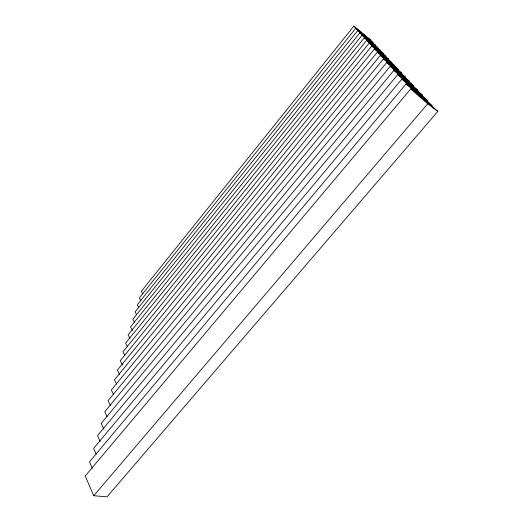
<?xml version="1.0" encoding="UTF-8"?>
<svg xmlns="http://www.w3.org/2000/svg" width="523" height="523" viewBox="0 0 523 523"><rect width="100%" height="100%" fill="white"/><g stroke="black" fill="none" stroke-linecap="round" stroke-linejoin="round"><path stroke-width="0.78" d="M369.938 41.206L370.761 40.193L353.796 26.15L141.315 291.311L142.91 294.037M362.099 34.936L362.929 33.917L355.738 28.288L139.308 297.933L140.916 300.732M368.107 39.434L375.409 45.135L357.752 30.511L137.222 304.798L138.758 307.498M367.29 38.63L359.85 32.825L135.058 311.911L136.621 314.683M360.059 32.694L360.87 31.694M369.604 41.134L362.04 35.237L132.816 319.291L134.404 322.135M364.315 37.748L383.124 53.333L364.315 37.748L130.489 326.953L132.391 330.405M384.98 57.445L385.922 56.307L366.695 40.376L128.076 334.91L129.998 338.459M377.161 49.312L369.179 43.115L125.559 343.186L127.409 346.644M371.775 45.978L383.784 56.379L391.897 62.655L379.907 52.28L371.775 45.978L122.944 351.789L124.827 355.352M371.984 45.717L372.892 44.605L362.04 35.237M373.612 47.6L374.533 46.469M374.494 48.972L386.83 59.674L395.094 66.055L382.777 55.386L374.494 48.972L120.225 360.752L122.402 364.936M377.338 52.117L390.021 63.126L398.448 69.611L385.784 58.635L377.338 52.117L117.387 370.094L119.597 374.409M380.326 55.405L393.374 66.748L401.958 73.351L388.935 62.047L380.326 55.405L114.426 379.835L116.564 384.078M383.457 58.864L396.898 70.553L405.652 77.273L392.237 65.623L383.457 58.864L111.334 390.008L113.511 394.388M408.692 82.399L409.535 81.398L395.715 69.382L386.759 62.498L108.104 400.631L110.569 405.678M389.243 64.074L390.021 63.126M412.758 86.766L413.621 85.739L399.369 73.331L390.223 66.329L104.731 411.751L107.123 416.739M391.439 66.584L392.237 65.623M417.04 91.368L417.929 90.316L403.22 77.496L393.884 70.363L101.194 423.388L103.972 429.298M396.074 71.546L396.898 70.553M421.564 96.232L422.479 95.153L407.28 81.889L397.742 74.619L97.487 435.587L100.194 441.458M426.343 101.37L427.284 100.266L411.568 86.53L401.827 79.123L93.597 448.394L96.239 454.239M402.35 78.535L403.22 77.496M406.149 83.889L422.473 98.2L432.384 105.679L416.105 91.433L406.149 83.889L89.511 461.842L92.421 468.412M410.732 88.943L85.21 475.995L93.754 495.732L107.025 496.85L437.79 111.419L420.917 96.637L410.732 88.943L427.664 103.809L437.79 111.419M93.754 495.732L427.664 103.809M427.284 100.266L417.589 92.917L401.827 79.123M422.479 95.153L412.98 87.942L397.742 74.619M413.621 85.739L404.508 78.777L390.223 66.329M417.929 90.316L408.626 83.235L393.884 70.363M409.535 81.398L400.605 74.56L386.759 62.498M378.096 50.234L385.922 56.307M370.447 41.964L377.874 47.756L357.752 30.511M372.892 44.605L380.443 50.483L359.85 32.825M363.694 34.662L370.761 40.193M353.796 26.15L373.036 42.611L355.738 28.288M366.695 40.376L388.844 59.406L380.875 53.235L369.179 43.115"/></g></svg>
